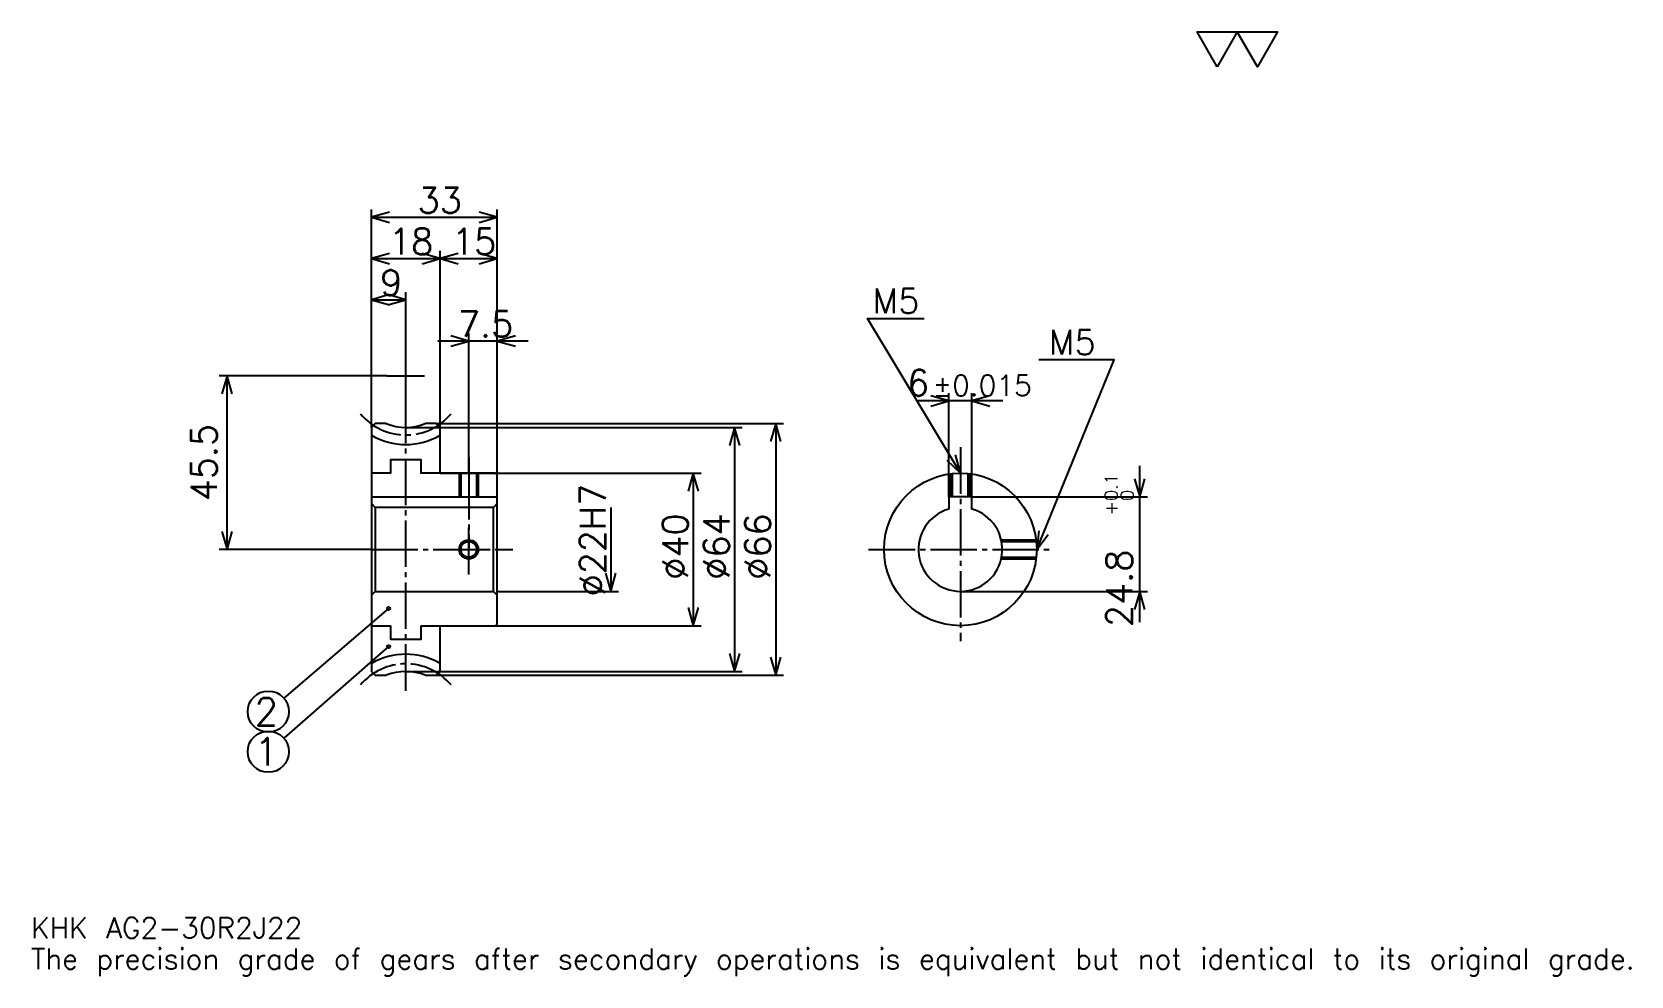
# Model space of a CAD drawing. Extents: x 14 to 433, y 5 to 252.
import ezdxf

# ---------------------------------------------------------------- set-up
doc = ezdxf.new("R2010")
doc.units = 0
doc.linetypes.add('DASHDOT', pattern=[16.222223, 12.166667, -1.351852, 1.351852, -1.351852])
doc.layers.get('0').update_dxf_attribs({"linetype": 'CONTINUOUS'})
doc.layers.add('DASHDOT', color=6, linetype='DASHDOT')
doc.styles.add('KANJI', font='TXT', dxfattribs={"bigfont": 'BIGFONT'})

msp = doc.modelspace()

# ---------------------------------------------------------------- linework, layer by layer
at = {"color": 5}
for p, q in [((102.740746, 149.814819), (102.740746, 205.916672)), ((135.740753, 149.814819), (135.740753, 205.916672)), ((102.740746, 203.888885), (135.740753, 203.888885)), ((102.740746, 193.074081), (120.740746, 193.074081)), ((120.740746, 149.814819), (120.740746, 195.101868)), ((120.740746, 193.074081), (135.740753, 193.074081)), ((102.740746, 182.259262), (111.740746, 182.259262)), ((111.740746, 148.814819), (111.740746, 184.287048)), ((128.240753, 149.814819), (128.240753, 173.472229)), ((143.851852, 171.444458), (120.129639, 171.444458)), ((106.796303, 162.314819), (62.861115, 162.314819)), ((64.888893, 116.814819), (64.888893, 162.314819)), ((268.240753, 155.740753), (246.018524, 155.740753)), ((254.129639, 130.614822), (254.129639, 157.768524)), ((260.129639, 130.614822), (260.129639, 157.768524)), ((102.740746, 148.814819), (102.740746, 149.814819)), ((111.740746, 148.814819), (135.740753, 148.814819)), ((119.740746, 149.814819), (135.740753, 149.814819)), ((120.740746, 148.814819), (120.740746, 149.814819)), ((128.240753, 136.814819), (128.240753, 149.814819)), ((128.240753, 136.814819), (128.240753, 149.814819)), ((135.740753, 149.814819), (210.768524, 149.814819)), ((135.740753, 136.314819), (135.740753, 149.814819)), ((135.740753, 148.814819), (199.953705, 148.814819)), ((197.925934, 148.814819), (197.925934, 84.814819)), ((208.740753, 149.814819), (208.740753, 83.814819)), ((304.166687, 97.703705), (304.166687, 138.725937)), ((120.740746, 136.814819), (135.740753, 136.814819)), ((135.740753, 136.814819), (189.138885, 136.814819)), ((187.111115, 136.814819), (187.111115, 96.814819)), ((260.129639, 130.614822), (306.194458, 130.614822)), ((165.481476, 127.814819), (165.481476, 105.814819)), ((102.740746, 116.814819), (62.861115, 116.814819)), ((135.740753, 105.814819), (167.509262, 105.814819)), ((257.129639, 105.814819), (306.194458, 105.814819)), ((107.240746, 101.314819), (79.808975, 77.797272)), ((120.740746, 96.814819), (135.740753, 96.814819)), ((135.740753, 96.814819), (189.138885, 96.814819)), ((107.240746, 91.314819), (79.776901, 67.334351)), ((111.740746, 84.814819), (135.740753, 84.814819)), ((135.740753, 84.814819), (199.953705, 84.814819)), ((119.740746, 83.814819), (135.740753, 83.814819)), ((135.740753, 83.814819), (210.768524, 83.814819))]:
    msp.add_line(p, q, dxfattribs=at)
at = {"color": 4}
for p, q in [((102.740746, 130.614822), (135.740753, 130.614822)), ((135.740753, 128.814819), (134.740753, 127.814819)), ((102.740746, 104.814819), (103.740746, 105.814819)), ((135.740753, 104.814819), (134.740753, 105.814819))]:
    msp.add_line(p, q, dxfattribs=at)
at = {"color": 7}
msp.add_lwpolyline([(324.444458, 243.333328), (319.172241, 252.471848), (340.261139, 252.471848), (334.988892, 243.333328), (329.716675, 252.471848), (324.444458, 243.333328)], dxfattribs=at)
at = {"color": 5}
for points in [[(107.472229, 205.240753), (102.740746, 203.888885), (107.472229, 202.537048)], [(131.009262, 202.537048), (135.740753, 203.888885), (131.009262, 205.240753)], [(107.472229, 194.425934), (102.740746, 193.074081), (107.472229, 191.722229)], [(116.009262, 191.722229), (120.740746, 193.074081), (116.009262, 194.425934)], [(125.472229, 194.425934), (120.740746, 193.074081), (125.472229, 191.722229)], [(131.009262, 191.722229), (135.740753, 193.074081), (131.009262, 194.425934)], [(107.472229, 183.611115), (102.740746, 182.259262), (107.472229, 180.90741)], [(107.009262, 180.90741), (111.740746, 182.259262), (107.009262, 183.611115)], [(257.129639, 136.814819), (232.796295, 177.370377), (247.666656, 177.370377)], [(123.509262, 170.09259), (128.240753, 171.444458), (123.509262, 172.796295)], [(140.472229, 172.796295), (135.740753, 171.444458), (140.472229, 170.09259)], [(277.129639, 116.814819), (297.40741, 166.555557), (277.67038, 166.555557)], [(66.240746, 157.583344), (64.888893, 162.314819), (63.537041, 157.583344)], [(249.398163, 154.388885), (254.129639, 155.740753), (249.398163, 157.09259)], [(264.861115, 157.09259), (260.129639, 155.740753), (264.861115, 154.388885)], [(199.277771, 144.083344), (197.925934, 148.814819), (196.574066, 144.083344)], [(210.09259, 145.083344), (208.740753, 149.814819), (207.388885, 145.083344)], [(253.536102, 140.176514), (257.129639, 136.814819), (255.854523, 141.567551)], [(188.462967, 132.083344), (187.111115, 136.814819), (185.759262, 132.083344)], [(302.814819, 135.346298), (304.166687, 130.614822), (305.518524, 135.346298)], [(277.663971, 121.706535), (277.129639, 116.814819), (280.167603, 120.685875)], [(63.537041, 121.546303), (64.888893, 116.814819), (66.240746, 121.546303)], [(164.129639, 110.546303), (165.481476, 105.814819), (166.833344, 110.546303)], [(305.518524, 101.083336), (304.166687, 105.814819), (302.814819, 101.083336)], [(185.759262, 101.546303), (187.111115, 96.814819), (188.462967, 101.546303)], [(196.574066, 89.546303), (197.925934, 84.814819), (199.277771, 89.546303)], [(207.388885, 88.546303), (208.740753, 83.814819), (210.09259, 88.546303)]]:
    msp.add_lwpolyline(points, dxfattribs=at)
at = {"color": 4}
for points in [[(106.641724, 149.814819), (103.740746, 149.814819), (102.740746, 148.814819), (102.740746, 104.814819)], [(120.740746, 136.814819), (120.740746, 148.814819), (119.740746, 149.814819), (116.839767, 149.814819)], [(120.740746, 136.814819), (115.740746, 136.814819), (115.740746, 140.314819), (107.740746, 140.314819), (107.740746, 136.814819), (102.740746, 136.814819)], [(120.740746, 96.814819), (135.240753, 96.814819), (135.740753, 97.314819), (135.740753, 136.314819), (135.240753, 136.814819), (120.740746, 136.814819)], [(125.740746, 136.814819), (125.740746, 130.614822)], [(126.175743, 136.814819), (126.175743, 130.614822)], [(130.30574, 136.814819), (130.30574, 130.614822)], [(130.740753, 136.814819), (130.740753, 130.614822)], [(254.629639, 130.614822), (254.629639, 136.657959)], [(255.064636, 130.614822), (255.064636, 136.707932)], [(259.194641, 130.614822), (259.194641, 136.707932)], [(259.629639, 130.614822), (259.629639, 136.657959)], [(260.129639, 127.397827), (260.129639, 130.614822), (254.129639, 130.614822), (254.129639, 127.397827)], [(102.740746, 128.814819), (103.740746, 127.814819), (103.740746, 105.814819), (134.740753, 105.814819), (134.740753, 127.814819), (103.740746, 127.814819)], [(267.841766, 119.314819), (276.972778, 119.314819)], [(267.934052, 118.879822), (277.022736, 118.879822)], [(267.841766, 114.314819), (276.972778, 114.314819)], [(267.934052, 114.749817), (277.022736, 114.749817)], [(102.740746, 104.814819), (102.740746, 84.814819), (103.740746, 83.814819), (106.641724, 83.814819)], [(102.740746, 96.814819), (107.740746, 96.814819), (107.740746, 93.314819), (115.740746, 93.314819), (115.740746, 96.814819), (120.740746, 96.814819)], [(116.839767, 83.814819), (119.740746, 83.814819), (120.740746, 84.814819), (120.740746, 96.814819)]]:
    msp.add_lwpolyline(points, dxfattribs=at)
for centre, radius in [((257.129639, 116.814819), 20), ((128.240753, 116.814819), 2.065)]:
    msp.add_circle(centre, radius, dxfattribs=at)
at = {"color": 7}
msp.add_circle((128.240753, 116.814819), 2.5, dxfattribs=at)
at = {"color": 5}
for centre, radius in [((107.240746, 101.314819), 0.405556), ((107.240746, 91.314819), 0.405556), ((75.703705, 74.277786), 5.407407), ((75.703705, 63.777782), 5.407407)]:
    msp.add_circle(centre, radius, dxfattribs=at)
at = {"color": 4}
for centre, radius, start, end in [((111.740746, 162.314819), 18, 239.99999955, 300.00000045), ((111.740746, 162.314819), 13.5, 247.80839416, 292.19160389), ((257.129639, 116.814819), 11, 105.82662089, 74.17337911), ((111.740746, 71.314819), 18, 59.99999955, 120.00000045), ((111.740746, 71.314819), 13.5, 67.80839611, 112.19160584)]:
    msp.add_arc(centre, radius, start, end, dxfattribs=at)
at = {"layer": 'DASHDOT', "color": 7}
for p, q in [((111.740746, 79.759262), (111.740746, 166.370377)), ((106.796303, 162.314819), (116.685188, 162.314819)), ((257.129639, 143.574081), (257.129639, 92.759262)), ((128.240753, 136.814819), (128.240753, 116.814819)), ((102.740746, 116.814819), (139.796295, 116.814819)), ((233.074066, 116.814819), (281.185181, 116.814819))]:
    msp.add_line(p, q, dxfattribs=at)
for points in [[(128.240753, 140.870377), (128.240753, 126.559265)], [(128.240753, 110.259262), (128.240753, 123.370377)], [(121.685188, 116.814819), (134.796295, 116.814819)]]:
    msp.add_lwpolyline(points, dxfattribs=at)
for centre, start, end in [((111.740746, 162.314819), 219.99999848, 320.00000352), ((111.740746, 71.314819), 39.99999648, 140.00000152)]:
    msp.add_arc(centre, 15.5, start, end, dxfattribs=at)

# ---------------------------------------------------------------- texts
at = {"color": 7, "style": 'KANJI'}
for s, height, p in [('33', 6.759259, (114.847229, 204.970367)), ('18', 6.759259, (107.347229, 194.155563)), ('15', 6.759259, (123.847229, 194.155563)), ('9', 6.759259, (105.043983, 183.340744)), ('M5', 6.488889, (234.148163, 178.722229)), ('7.5', 6.759259, (125.400467, 172.52594)), ('M5', 6.488889, (280.374084, 167.90741)), ('6', 6.759259, (243.177185, 157.09259)), ('%%p0.015', 5.407407, (249.868011, 157.09259)), ('2', 7.209877, (72.09877, 70.672844)), ('1', 7.209877, (72.09877, 60.172844)), ('KHK AG2-30R2J22', 5.407407, (13.518518, 14.87037)), ('The precision grade of gears after secondary operations is equivalent but not identical to its original grade.', 5.407407, (13.518518, 6.759259))]:
    msp.add_text(s, height=height, dxfattribs=at).set_placement(p)
for s, height, p in [('45.5', 6.759259, (62.185188, 129.425934)), ('0.1', 3.37963, (298.353729, 129.503693)), ('%%c22H7', 6.759259, (164.129639, 104.479172)), ('0', 3.37963, (302.544464, 129.503693)), ('+', 3.37963, (298.353729, 125.718498)), ('%%c40', 6.759259, (185.759262, 108.872688)), ('%%c64', 6.759259, (196.574066, 108.872688)), ('%%c66', 6.759259, (207.388885, 108.872688)), ('24.8', 6.759259, (302.138916, 96.461746))]:
    msp.add_text(s, height=height, rotation=90, dxfattribs=at).set_placement(p)

doc.saveas('drawing.dxf')
